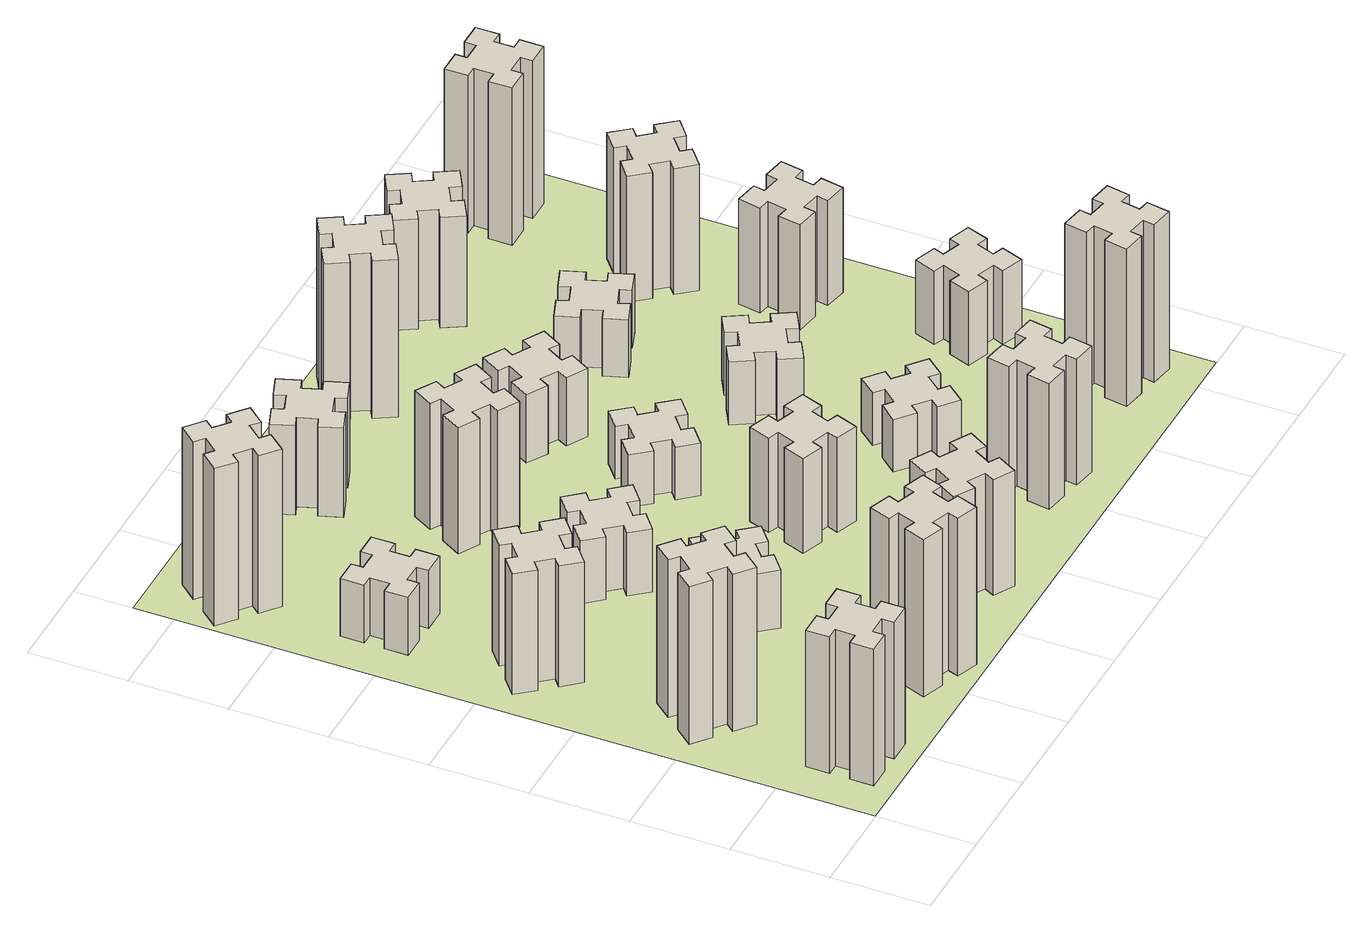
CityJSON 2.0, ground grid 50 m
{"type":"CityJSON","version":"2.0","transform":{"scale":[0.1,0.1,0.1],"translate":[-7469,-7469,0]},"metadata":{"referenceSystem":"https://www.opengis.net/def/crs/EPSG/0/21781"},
"CityObjects":{
"building1":{"type":"Building","attributes":{"class":"1000","function":"1000","usage":"1000","yearOfConstruction":2016,"roofType":"1000","measuredHeight":78,"storeysAboveGround":30,"storeysBelowGround":0},"geometry":[{"type":"Solid","lod":"1","boundaries":[[[[0,1,2,3,4,5,6,7,8,9,10,11,12,13,14,15,16,17,18,19]],[[17,16,20,21]],[[16,15,22,20]],[[15,14,23,22]],[[14,13,24,23]],[[13,12,25,24]],[[12,11,26,25]],[[11,10,27,26]],[[10,9,28,27]],[[9,8,29,28]],[[8,7,30,29]],[[7,6,31,30]],[[6,5,32,31]],[[5,4,33,32]],[[4,3,34,33]],[[3,2,35,34]],[[2,1,36,35]],[[1,0,37,36]],[[0,19,38,37]],[[19,18,39,38]],[[18,17,21,39]],[[24,25,26,27,28,29,30,31,32,33,34,35,36,37,38,39,21,20,22,23]]]]}]},
"building2":{"type":"Building","attributes":{"class":"1000","function":"1000","usage":"1000","yearOfConstruction":2016,"roofType":"1000","measuredHeight":90,"storeysAboveGround":30,"storeysBelowGround":0},"geometry":[{"type":"Solid","lod":"1","boundaries":[[[[40,41,42,43,44,45,46,47,48,49,50,51,52,53,54,55,56,57,58,59]],[[57,56,60,61]],[[56,55,62,60]],[[55,54,63,62]],[[54,53,64,63]],[[53,52,65,64]],[[52,51,66,65]],[[51,50,67,66]],[[50,49,68,67]],[[49,48,69,68]],[[48,47,70,69]],[[47,46,71,70]],[[46,45,72,71]],[[45,44,73,72]],[[44,43,74,73]],[[43,42,75,74]],[[42,41,76,75]],[[41,40,77,76]],[[40,59,78,77]],[[59,58,79,78]],[[58,57,61,79]],[[64,65,66,67,68,69,70,71,72,73,74,75,76,77,78,79,61,60,62,63]]]]}]},
"building3":{"type":"Building","attributes":{"class":"1000","function":"1000","usage":"1000","yearOfConstruction":2016,"roofType":"1000","measuredHeight":69,"storeysAboveGround":30,"storeysBelowGround":0},"geometry":[{"type":"Solid","lod":"1","boundaries":[[[[80,81,82,83,84,85,86,87,88,89,90,91,92,93,94,95,96,97,98,99]],[[97,96,100,101]],[[96,95,102,100]],[[95,94,103,102]],[[94,93,104,103]],[[93,92,105,104]],[[92,91,106,105]],[[91,90,107,106]],[[90,89,108,107]],[[89,88,109,108]],[[88,87,110,109]],[[87,86,111,110]],[[86,85,112,111]],[[85,84,113,112]],[[84,83,114,113]],[[83,82,115,114]],[[82,81,116,115]],[[81,80,117,116]],[[80,99,118,117]],[[99,98,119,118]],[[98,97,101,119]],[[104,105,106,107,108,109,110,111,112,113,114,115,116,117,118,119,101,100,102,103]]]]}]},
"building4":{"type":"Building","attributes":{"class":"1000","function":"1000","usage":"1000","yearOfConstruction":2016,"roofType":"1000","measuredHeight":33,"storeysAboveGround":30,"storeysBelowGround":0},"geometry":[{"type":"Solid","lod":"1","boundaries":[[[[120,121,122,123,124,125,126,127,128,129,130,131,132,133,134,135,136,137,138,139]],[[137,136,140,141]],[[136,135,142,140]],[[135,134,143,142]],[[134,133,144,143]],[[133,132,145,144]],[[132,131,146,145]],[[131,130,147,146]],[[130,129,148,147]],[[129,128,149,148]],[[128,127,150,149]],[[127,126,151,150]],[[126,125,152,151]],[[125,124,153,152]],[[124,123,154,153]],[[123,122,155,154]],[[122,121,156,155]],[[121,120,157,156]],[[120,139,158,157]],[[139,138,159,158]],[[138,137,141,159]],[[144,145,146,147,148,149,150,151,152,153,154,155,156,157,158,159,141,140,142,143]]]]}]},
"building5":{"type":"Building","attributes":{"class":"1000","function":"1000","usage":"1000","yearOfConstruction":2016,"roofType":"1000","measuredHeight":90,"storeysAboveGround":30,"storeysBelowGround":0},"geometry":[{"type":"Solid","lod":"1","boundaries":[[[[160,161,162,163,164,165,166,167,168,169,170,171,172,173,174,175,176,177,178,179]],[[177,176,180,181]],[[176,175,182,180]],[[175,174,183,182]],[[174,173,184,183]],[[173,172,185,184]],[[172,171,186,185]],[[171,170,187,186]],[[170,169,188,187]],[[169,168,189,188]],[[168,167,190,189]],[[167,166,191,190]],[[166,165,192,191]],[[165,164,193,192]],[[164,163,194,193]],[[163,162,195,194]],[[162,161,196,195]],[[161,160,197,196]],[[160,179,198,197]],[[179,178,199,198]],[[178,177,181,199]],[[184,185,186,187,188,189,190,191,192,193,194,195,196,197,198,199,181,180,182,183]]]]}]},
"building6":{"type":"Building","attributes":{"class":"1000","function":"1000","usage":"1000","yearOfConstruction":2016,"roofType":"1000","measuredHeight":90,"storeysAboveGround":30,"storeysBelowGround":0},"geometry":[{"type":"Solid","lod":"1","boundaries":[[[[200,201,202,203,204,205,206,207,208,209,210,211,212,213,214,215,216,217,218,219]],[[217,216,220,221]],[[216,215,222,220]],[[215,214,223,222]],[[214,213,224,223]],[[213,212,225,224]],[[212,211,226,225]],[[211,210,227,226]],[[210,209,228,227]],[[209,208,229,228]],[[208,207,230,229]],[[207,206,231,230]],[[206,205,232,231]],[[205,204,233,232]],[[204,203,234,233]],[[203,202,235,234]],[[202,201,236,235]],[[201,200,237,236]],[[200,219,238,237]],[[219,218,239,238]],[[218,217,221,239]],[[224,225,226,227,228,229,230,231,232,233,234,235,236,237,238,239,221,220,222,223]]]]}]},
"building7":{"type":"Building","attributes":{"class":"1000","function":"1000","usage":"1000","yearOfConstruction":2016,"roofType":"1000","measuredHeight":33,"storeysAboveGround":30,"storeysBelowGround":0},"geometry":[{"type":"Solid","lod":"1","boundaries":[[[[240,241,242,243,244,245,246,247,248,249,250,251,252,253,254,255,256,257,258,259]],[[257,256,260,261]],[[256,255,262,260]],[[255,254,263,262]],[[254,253,264,263]],[[253,252,265,264]],[[252,251,266,265]],[[251,250,267,266]],[[250,249,268,267]],[[249,248,269,268]],[[248,247,270,269]],[[247,246,271,270]],[[246,245,272,271]],[[245,244,273,272]],[[244,243,274,273]],[[243,242,275,274]],[[242,241,276,275]],[[241,240,277,276]],[[240,259,278,277]],[[259,258,279,278]],[[258,257,261,279]],[[264,265,266,267,268,269,270,271,272,273,274,275,276,277,278,279,261,260,262,263]]]]}]},
"building8":{"type":"Building","attributes":{"class":"1000","function":"1000","usage":"1000","yearOfConstruction":2016,"roofType":"1000","measuredHeight":36,"storeysAboveGround":30,"storeysBelowGround":0},"geometry":[{"type":"Solid","lod":"1","boundaries":[[[[280,281,282,283,284,285,286,287,288,289,290,291,292,293,294,295,296,297,298,299]],[[297,296,300,301]],[[296,295,302,300]],[[295,294,303,302]],[[294,293,304,303]],[[293,292,305,304]],[[292,291,306,305]],[[291,290,307,306]],[[290,289,308,307]],[[289,288,309,308]],[[288,287,310,309]],[[287,286,311,310]],[[286,285,312,311]],[[285,284,313,312]],[[284,283,314,313]],[[283,282,315,314]],[[282,281,316,315]],[[281,280,317,316]],[[280,299,318,317]],[[299,298,319,318]],[[298,297,301,319]],[[304,305,306,307,308,309,310,311,312,313,314,315,316,317,318,319,301,300,302,303]]]]}]},
"building9":{"type":"Building","attributes":{"class":"1000","function":"1000","usage":"1000","yearOfConstruction":2016,"roofType":"1000","measuredHeight":66,"storeysAboveGround":30,"storeysBelowGround":0},"geometry":[{"type":"Solid","lod":"1","boundaries":[[[[320,321,322,323,324,325,326,327,328,329,330,331,332,333,334,335,336,337,338,339]],[[337,336,340,341]],[[336,335,342,340]],[[335,334,343,342]],[[334,333,344,343]],[[333,332,345,344]],[[332,331,346,345]],[[331,330,347,346]],[[330,329,348,347]],[[329,328,349,348]],[[328,327,350,349]],[[327,326,351,350]],[[326,325,352,351]],[[325,324,353,352]],[[324,323,354,353]],[[323,322,355,354]],[[322,321,356,355]],[[321,320,357,356]],[[320,339,358,357]],[[339,338,359,358]],[[338,337,341,359]],[[344,345,346,347,348,349,350,351,352,353,354,355,356,357,358,359,341,340,342,343]]]]}]},
"building10":{"type":"Building","attributes":{"class":"1000","function":"1000","usage":"1000","yearOfConstruction":2016,"roofType":"1000","measuredHeight":72,"storeysAboveGround":30,"storeysBelowGround":0},"geometry":[{"type":"Solid","lod":"1","boundaries":[[[[360,361,362,363,364,365,366,367,368,369,370,371,372,373,374,375,376,377,378,379]],[[377,376,380,381]],[[376,375,382,380]],[[375,374,383,382]],[[374,373,384,383]],[[373,372,385,384]],[[372,371,386,385]],[[371,370,387,386]],[[370,369,388,387]],[[369,368,389,388]],[[368,367,390,389]],[[367,366,391,390]],[[366,365,392,391]],[[365,364,393,392]],[[364,363,394,393]],[[363,362,395,394]],[[362,361,396,395]],[[361,360,397,396]],[[360,379,398,397]],[[379,378,399,398]],[[378,377,381,399]],[[384,385,386,387,388,389,390,391,392,393,394,395,396,397,398,399,381,380,382,383]]]]}]},
"building11":{"type":"Building","attributes":{"class":"1000","function":"1000","usage":"1000","yearOfConstruction":2016,"roofType":"1000","measuredHeight":51,"storeysAboveGround":30,"storeysBelowGround":0},"geometry":[{"type":"Solid","lod":"1","boundaries":[[[[400,401,402,403,404,405,406,407,408,409,410,411,412,413,414,415,416,417,418,419]],[[417,416,420,421]],[[416,415,422,420]],[[415,414,423,422]],[[414,413,424,423]],[[413,412,425,424]],[[412,411,426,425]],[[411,410,427,426]],[[410,409,428,427]],[[409,408,429,428]],[[408,407,430,429]],[[407,406,431,430]],[[406,405,432,431]],[[405,404,433,432]],[[404,403,434,433]],[[403,402,435,434]],[[402,401,436,435]],[[401,400,437,436]],[[400,419,438,437]],[[419,418,439,438]],[[418,417,421,439]],[[424,425,426,427,428,429,430,431,432,433,434,435,436,437,438,439,421,420,422,423]]]]}]},
"building12":{"type":"Building","attributes":{"class":"1000","function":"1000","usage":"1000","yearOfConstruction":2016,"roofType":"1000","measuredHeight":54,"storeysAboveGround":30,"storeysBelowGround":0},"geometry":[{"type":"Solid","lod":"1","boundaries":[[[[440,441,442,443,444,445,446,447,448,449,450,451,452,453,454,455,456,457,458,459]],[[457,456,460,461]],[[456,455,462,460]],[[455,454,463,462]],[[454,453,464,463]],[[453,452,465,464]],[[452,451,466,465]],[[451,450,467,466]],[[450,449,468,467]],[[449,448,469,468]],[[448,447,470,469]],[[447,446,471,470]],[[446,445,472,471]],[[445,444,473,472]],[[444,443,474,473]],[[443,442,475,474]],[[442,441,476,475]],[[441,440,477,476]],[[440,459,478,477]],[[459,458,479,478]],[[458,457,461,479]],[[464,465,466,467,468,469,470,471,472,473,474,475,476,477,478,479,461,460,462,463]]]]}]},
"building13":{"type":"Building","attributes":{"class":"1000","function":"1000","usage":"1000","yearOfConstruction":2016,"roofType":"1000","measuredHeight":30,"storeysAboveGround":30,"storeysBelowGround":0},"geometry":[{"type":"Solid","lod":"1","boundaries":[[[[480,481,482,483,484,485,486,487,488,489,490,491,492,493,494,495,496,497,498,499]],[[497,496,500,501]],[[496,495,502,500]],[[495,494,503,502]],[[494,493,504,503]],[[493,492,505,504]],[[492,491,506,505]],[[491,490,507,506]],[[490,489,508,507]],[[489,488,509,508]],[[488,487,510,509]],[[487,486,511,510]],[[486,485,512,511]],[[485,484,513,512]],[[484,483,514,513]],[[483,482,515,514]],[[482,481,516,515]],[[481,480,517,516]],[[480,499,518,517]],[[499,498,519,518]],[[498,497,501,519]],[[504,505,506,507,508,509,510,511,512,513,514,515,516,517,518,519,501,500,502,503]]]]}]},
"building14":{"type":"Building","attributes":{"class":"1000","function":"1000","usage":"1000","yearOfConstruction":2016,"roofType":"1000","measuredHeight":72,"storeysAboveGround":30,"storeysBelowGround":0},"geometry":[{"type":"Solid","lod":"1","boundaries":[[[[520,521,522,523,524,525,526,527,528,529,530,531,532,533,534,535,536,537,538,539]],[[537,536,540,541]],[[536,535,542,540]],[[535,534,543,542]],[[534,533,544,543]],[[533,532,545,544]],[[532,531,546,545]],[[531,530,547,546]],[[530,529,548,547]],[[529,528,549,548]],[[528,527,550,549]],[[527,526,551,550]],[[526,525,552,551]],[[525,524,553,552]],[[524,523,554,553]],[[523,522,555,554]],[[522,521,556,555]],[[521,520,557,556]],[[520,539,558,557]],[[539,538,559,558]],[[538,537,541,559]],[[544,545,546,547,548,549,550,551,552,553,554,555,556,557,558,559,541,540,542,543]]]]}]},
"building15":{"type":"Building","attributes":{"class":"1000","function":"1000","usage":"1000","yearOfConstruction":2016,"roofType":"1000","measuredHeight":39,"storeysAboveGround":30,"storeysBelowGround":0},"geometry":[{"type":"Solid","lod":"1","boundaries":[[[[560,561,562,563,564,565,566,567,568,569,570,571,572,573,574,575,576,577,578,579]],[[577,576,580,581]],[[576,575,582,580]],[[575,574,583,582]],[[574,573,584,583]],[[573,572,585,584]],[[572,571,586,585]],[[571,570,587,586]],[[570,569,588,587]],[[569,568,589,588]],[[568,567,590,589]],[[567,566,591,590]],[[566,565,592,591]],[[565,564,593,592]],[[564,563,594,593]],[[563,562,595,594]],[[562,561,596,595]],[[561,560,597,596]],[[560,579,598,597]],[[579,578,599,598]],[[578,577,581,599]],[[584,585,586,587,588,589,590,591,592,593,594,595,596,597,598,599,581,580,582,583]]]]}]},
"building16":{"type":"Building","attributes":{"class":"1000","function":"1000","usage":"1000","yearOfConstruction":2016,"roofType":"1000","measuredHeight":90,"storeysAboveGround":30,"storeysBelowGround":0},"geometry":[{"type":"Solid","lod":"1","boundaries":[[[[600,601,602,603,604,605,606,607,608,609,610,611,612,613,614,615,616,617,618,619]],[[617,616,620,621]],[[616,615,622,620]],[[615,614,623,622]],[[614,613,624,623]],[[613,612,625,624]],[[612,611,626,625]],[[611,610,627,626]],[[610,609,628,627]],[[609,608,629,628]],[[608,607,630,629]],[[607,606,631,630]],[[606,605,632,631]],[[605,604,633,632]],[[604,603,634,633]],[[603,602,635,634]],[[602,601,636,635]],[[601,600,637,636]],[[600,619,638,637]],[[619,618,639,638]],[[618,617,621,639]],[[624,625,626,627,628,629,630,631,632,633,634,635,636,637,638,639,621,620,622,623]]]]}]},
"building17":{"type":"Building","attributes":{"class":"1000","function":"1000","usage":"1000","yearOfConstruction":2016,"roofType":"1000","measuredHeight":30,"storeysAboveGround":30,"storeysBelowGround":0},"geometry":[{"type":"Solid","lod":"1","boundaries":[[[[640,641,642,643,644,645,646,647,648,649,650,651,652,653,654,655,656,657,658,659]],[[657,656,660,661]],[[656,655,662,660]],[[655,654,663,662]],[[654,653,664,663]],[[653,652,665,664]],[[652,651,666,665]],[[651,650,667,666]],[[650,649,668,667]],[[649,648,669,668]],[[648,647,670,669]],[[647,646,671,670]],[[646,645,672,671]],[[645,644,673,672]],[[644,643,674,673]],[[643,642,675,674]],[[642,641,676,675]],[[641,640,677,676]],[[640,659,678,677]],[[659,658,679,678]],[[658,657,661,679]],[[664,665,666,667,668,669,670,671,672,673,674,675,676,677,678,679,661,660,662,663]]]]}]},
"building18":{"type":"Building","attributes":{"class":"1000","function":"1000","usage":"1000","yearOfConstruction":2016,"roofType":"1000","measuredHeight":36,"storeysAboveGround":30,"storeysBelowGround":0},"geometry":[{"type":"Solid","lod":"1","boundaries":[[[[680,681,682,683,684,685,686,687,688,689,690,691,692,693,694,695,696,697,698,699]],[[697,696,700,701]],[[696,695,702,700]],[[695,694,703,702]],[[694,693,704,703]],[[693,692,705,704]],[[692,691,706,705]],[[691,690,707,706]],[[690,689,708,707]],[[689,688,709,708]],[[688,687,710,709]],[[687,686,711,710]],[[686,685,712,711]],[[685,684,713,712]],[[684,683,714,713]],[[683,682,715,714]],[[682,681,716,715]],[[681,680,717,716]],[[680,699,718,717]],[[699,698,719,718]],[[698,697,701,719]],[[704,705,706,707,708,709,710,711,712,713,714,715,716,717,718,719,701,700,702,703]]]]}]},
"building19":{"type":"Building","attributes":{"class":"1000","function":"1000","usage":"1000","yearOfConstruction":2016,"roofType":"1000","measuredHeight":33,"storeysAboveGround":30,"storeysBelowGround":0},"geometry":[{"type":"Solid","lod":"1","boundaries":[[[[720,721,722,723,724,725,726,727,728,729,730,731,732,733,734,735,736,737,738,739]],[[737,736,740,741]],[[736,735,742,740]],[[735,734,743,742]],[[734,733,744,743]],[[733,732,745,744]],[[732,731,746,745]],[[731,730,747,746]],[[730,729,748,747]],[[729,728,749,748]],[[728,727,750,749]],[[727,726,751,750]],[[726,725,752,751]],[[725,724,753,752]],[[724,723,754,753]],[[723,722,755,754]],[[722,721,756,755]],[[721,720,757,756]],[[720,739,758,757]],[[739,738,759,758]],[[738,737,741,759]],[[744,745,746,747,748,749,750,751,752,753,754,755,756,757,758,759,741,740,742,743]]]]}]},
"building20":{"type":"Building","attributes":{"class":"1000","function":"1000","usage":"1000","yearOfConstruction":2016,"roofType":"1000","measuredHeight":90,"storeysAboveGround":30,"storeysBelowGround":0},"geometry":[{"type":"Solid","lod":"1","boundaries":[[[[760,761,762,763,764,765,766,767,768,769,770,771,772,773,774,775,776,777,778,779]],[[777,776,780,781]],[[776,775,782,780]],[[775,774,783,782]],[[774,773,784,783]],[[773,772,785,784]],[[772,771,786,785]],[[771,770,787,786]],[[770,769,788,787]],[[769,768,789,788]],[[768,767,790,789]],[[767,766,791,790]],[[766,765,792,791]],[[765,764,793,792]],[[764,763,794,793]],[[763,762,795,794]],[[762,761,796,795]],[[761,760,797,796]],[[760,779,798,797]],[[779,778,799,798]],[[778,777,781,799]],[[784,785,786,787,788,789,790,791,792,793,794,795,796,797,798,799,781,780,782,783]]]]}]},
"building21":{"type":"Building","attributes":{"class":"1000","function":"1000","usage":"1000","yearOfConstruction":2016,"roofType":"1000","measuredHeight":63,"storeysAboveGround":30,"storeysBelowGround":0},"geometry":[{"type":"Solid","lod":"1","boundaries":[[[[800,801,802,803,804,805,806,807,808,809,810,811,812,813,814,815,816,817,818,819]],[[817,816,820,821]],[[816,815,822,820]],[[815,814,823,822]],[[814,813,824,823]],[[813,812,825,824]],[[812,811,826,825]],[[811,810,827,826]],[[810,809,828,827]],[[809,808,829,828]],[[808,807,830,829]],[[807,806,831,830]],[[806,805,832,831]],[[805,804,833,832]],[[804,803,834,833]],[[803,802,835,834]],[[802,801,836,835]],[[801,800,837,836]],[[800,819,838,837]],[[819,818,839,838]],[[818,817,821,839]],[[824,825,826,827,828,829,830,831,832,833,834,835,836,837,838,839,821,820,822,823]]]]}]},
"building22":{"type":"Building","attributes":{"class":"1000","function":"1000","usage":"1000","yearOfConstruction":2016,"roofType":"1000","measuredHeight":42,"storeysAboveGround":30,"storeysBelowGround":0},"geometry":[{"type":"Solid","lod":"1","boundaries":[[[[840,841,842,843,844,845,846,847,848,849,850,851,852,853,854,855,856,857,858,859]],[[857,856,860,861]],[[856,855,862,860]],[[855,854,863,862]],[[854,853,864,863]],[[853,852,865,864]],[[852,851,866,865]],[[851,850,867,866]],[[850,849,868,867]],[[849,848,869,868]],[[848,847,870,869]],[[847,846,871,870]],[[846,845,872,871]],[[845,844,873,872]],[[844,843,874,873]],[[843,842,875,874]],[[842,841,876,875]],[[841,840,877,876]],[[840,859,878,877]],[[859,858,879,878]],[[858,857,861,879]],[[864,865,866,867,868,869,870,871,872,873,874,875,876,877,878,879,861,860,862,863]]]]}]},
"building23":{"type":"Building","attributes":{"class":"1000","function":"1000","usage":"1000","yearOfConstruction":2016,"roofType":"1000","measuredHeight":60,"storeysAboveGround":30,"storeysBelowGround":0},"geometry":[{"type":"Solid","lod":"1","boundaries":[[[[880,881,882,883,884,885,886,887,888,889,890,891,892,893,894,895,896,897,898,899]],[[897,896,900,901]],[[896,895,902,900]],[[895,894,903,902]],[[894,893,904,903]],[[893,892,905,904]],[[892,891,906,905]],[[891,890,907,906]],[[890,889,908,907]],[[889,888,909,908]],[[888,887,910,909]],[[887,886,911,910]],[[886,885,912,911]],[[885,884,913,912]],[[884,883,914,913]],[[883,882,915,914]],[[882,881,916,915]],[[881,880,917,916]],[[880,899,918,917]],[[899,898,919,918]],[[898,897,901,919]],[[904,905,906,907,908,909,910,911,912,913,914,915,916,917,918,919,901,900,902,903]]]]}]},
"building24":{"type":"Building","attributes":{"class":"1000","function":"1000","usage":"1000","yearOfConstruction":2016,"roofType":"1000","measuredHeight":72,"storeysAboveGround":30,"storeysBelowGround":0},"geometry":[{"type":"Solid","lod":"1","boundaries":[[[[920,921,922,923,924,925,926,927,928,929,930,931,932,933,934,935,936,937,938,939]],[[937,936,940,941]],[[936,935,942,940]],[[935,934,943,942]],[[934,933,944,943]],[[933,932,945,944]],[[932,931,946,945]],[[931,930,947,946]],[[930,929,948,947]],[[929,928,949,948]],[[928,927,950,949]],[[927,926,951,950]],[[926,925,952,951]],[[925,924,953,952]],[[924,923,954,953]],[[923,922,955,954]],[[922,921,956,955]],[[921,920,957,956]],[[920,939,958,957]],[[939,938,959,958]],[[938,937,941,959]],[[944,945,946,947,948,949,950,951,952,953,954,955,956,957,958,959,941,940,942,943]]]]}]},
"building25":{"type":"Building","attributes":{"class":"1000","function":"1000","usage":"1000","yearOfConstruction":2016,"roofType":"1000","measuredHeight":90,"storeysAboveGround":30,"storeysBelowGround":0},"geometry":[{"type":"Solid","lod":"1","boundaries":[[[[960,961,962,963,964,965,966,967,968,969,970,971,972,973,974,975,976,977,978,979]],[[977,976,980,981]],[[976,975,982,980]],[[975,974,983,982]],[[974,973,984,983]],[[973,972,985,984]],[[972,971,986,985]],[[971,970,987,986]],[[970,969,988,987]],[[969,968,989,988]],[[968,967,990,989]],[[967,966,991,990]],[[966,965,992,991]],[[965,964,993,992]],[[964,963,994,993]],[[963,962,995,994]],[[962,961,996,995]],[[961,960,997,996]],[[960,979,998,997]],[[979,978,999,998]],[[978,977,981,999]],[[984,985,986,987,988,989,990,991,992,993,994,995,996,997,998,999,981,980,982,983]]]]}]},
"landuse1":{"type":"LandUse","attributes":{"name":"plot1","function":"1010"},"geometry":[{"type":"MultiSurface","lod":"1","boundaries":[[[1000,1001,1002,1003]]]}]}
},
"vertices":[
[265,325,0],[265,225,0],[205,225,0],[205,105,0],[325,105,0],[325,165,0],[425,165,0],[425,105,0],[545,105,0],[545,225,0],[485,225,0],[485,325,0],[545,325,0],[545,445,0],[425,445,0],[425,385,0],[325,385,0],[325,445,0],[205,445,0],[205,325,0],[325,385,780],[325,445,780],[425,385,780],[425,445,780],[545,445,780],[545,325,780],[485,325,780],[485,225,780],[545,225,780],[545,105,780],[425,105,780],[425,165,780],[325,165,780],[325,105,780],[205,105,780],[205,225,780],[265,225,780],[265,325,780],[205,325,780],[205,445,780],
[484,1067,0],[408,1132,0],[446,1178,0],[354,1255,0],[277,1163,0],[323,1124,0],[259,1048,0],[213,1086,0],[136,994,0],[228,917,0],[266,963,0],[343,899,0],[304,853,0],[396,776,0],[473,868,0],[427,906,0],[492,983,0],[538,944,0],[615,1036,0],[523,1113,0],[492,983,900],[538,944,900],[427,906,900],[473,868,900],[396,776,900],[304,853,900],[343,899,900],[266,963,900],[228,917,900],[136,994,900],[213,1086,900],[259,1048,900],[323,1124,900],[277,1163,900],[354,1255,900],[446,1178,900],[408,1132,900],[484,1067,900],[523,1113,900],[615,1036,900],
[492,1888,0],[427,1964,0],[473,2003,0],[396,2095,0],[304,2018,0],[343,1972,0],[266,1907,0],[228,1953,0],[136,1876,0],[213,1784,0],[259,1823,0],[323,1746,0],[277,1708,0],[354,1616,0],[446,1693,0],[408,1739,0],[484,1803,0],[523,1757,0],[615,1834,0],[538,1926,0],[484,1803,690],[523,1757,690],[408,1739,690],[446,1693,690],[354,1616,690],[277,1708,690],[323,1746,690],[259,1823,690],[213,1784,690],[136,1876,690],[228,1953,690],[266,1907,690],[343,1972,690],[304,2018,690],[396,2095,690],[473,2003,690],[427,1964,690],[492,1888,690],[538,1926,690],[615,1834,690],
[485,2545,0],[485,2645,0],[545,2645,0],[545,2765,0],[425,2765,0],[425,2705,0],[325,2705,0],[325,2765,0],[205,2765,0],[205,2645,0],[265,2645,0],[265,2545,0],[205,2545,0],[205,2425,0],[325,2425,0],[325,2485,0],[425,2485,0],[425,2425,0],[545,2425,0],[545,2545,0],[425,2485,330],[425,2425,330],[325,2485,330],[325,2425,330],[205,2425,330],[205,2545,330],[265,2545,330],[265,2645,330],[205,2645,330],[205,2765,330],[325,2765,330],[325,2705,330],[425,2705,330],[425,2765,330],[545,2765,330],[545,2645,330],[485,2645,330],[485,2545,330],[545,2545,330],[545,2425,330],
[1029,360,0],[995,266,0],[939,287,0],[897,174,0],[1010,133,0],[1031,189,0],[1125,155,0],[1104,99,0],[1217,57,0],[1258,170,0],[1202,191,0],[1236,285,0],[1292,264,0],[1333,377,0],[1220,418,0],[1200,362,0],[1106,396,0],[1127,452,0],[1014,493,0],[973,380,0],[1106,396,900],[1127,452,900],[1200,362,900],[1220,418,900],[1333,377,900],[1292,264,900],[1236,285,900],[1202,191,900],[1258,170,900],[1217,57,900],[1104,99,900],[1125,155,900],[1031,189,900],[1010,133,900],[897,174,900],[939,287,900],[995,266,900],[1029,360,900],[973,380,900],[1014,493,900],
[384,3387,0],[308,3452,0],[346,3498,0],[254,3575,0],[177,3483,0],[223,3444,0],[159,3368,0],[113,3406,0],[36,3314,0],[128,3237,0],[166,3283,0],[243,3219,0],[204,3173,0],[296,3096,0],[373,3188,0],[327,3226,0],[392,3303,0],[438,3264,0],[515,3356,0],[423,3433,0],[392,3303,900],[438,3264,900],[327,3226,900],[373,3188,900],[296,3096,900],[204,3173,900],[243,3219,900],[166,3283,900],[128,3237,900],[36,3314,900],[113,3406,900],[159,3368,900],[223,3444,900],[177,3483,900],[254,3575,900],[346,3498,900],[308,3452,900],[384,3387,900],[423,3433,900],[515,3356,900],
[1083,1332,0],[1006,1267,0],[968,1313,0],[876,1236,0],[953,1144,0],[999,1183,0],[1063,1106,0],[1017,1068,0],[1094,976,0],[1186,1053,0],[1148,1099,0],[1224,1163,0],[1263,1117,0],[1355,1194,0],[1278,1286,0],[1232,1248,0],[1167,1324,0],[1213,1363,0],[1136,1455,0],[1044,1378,0],[1167,1324,330],[1213,1363,330],[1232,1248,330],[1278,1286,330],[1355,1194,330],[1263,1117,330],[1224,1163,330],[1148,1099,330],[1186,1053,330],[1094,976,330],[1017,1068,330],[1063,1106,330],[999,1183,330],[953,1144,330],[876,1236,330],[968,1313,330],[1006,1267,330],[1083,1332,330],[1044,1378,330],[1136,1455,330],
[1083,1972,0],[1006,1907,0],[968,1953,0],[876,1876,0],[953,1784,0],[999,1823,0],[1063,1746,0],[1017,1708,0],[1094,1616,0],[1186,1693,0],[1148,1739,0],[1224,1803,0],[1263,1757,0],[1355,1834,0],[1278,1926,0],[1232,1888,0],[1167,1964,0],[1213,2003,0],[1136,2095,0],[1044,2018,0],[1167,1964,360],[1213,2003,360],[1232,1888,360],[1278,1926,360],[1355,1834,360],[1263,1757,360],[1224,1803,360],[1148,1739,360],[1186,1693,360],[1094,1616,360],[1017,1708,360],[1063,1746,360],[999,1823,360],[953,1784,360],[876,1876,360],[968,1953,360],[1006,1907,360],[1083,1972,360],[1044,2018,360],[1136,2095,360],
[1657,305,0],[1744,255,0],[1714,203,0],[1818,143,0],[1878,247,0],[1826,277,0],[1876,364,0],[1928,334,0],[1988,438,0],[1884,498,0],[1854,446,0],[1767,496,0],[1797,548,0],[1693,608,0],[1633,504,0],[1685,474,0],[1635,387,0],[1583,417,0],[1523,313,0],[1627,253,0],[1635,387,660],[1583,417,660],[1685,474,660],[1633,504,660],[1693,608,660],[1797,548,660],[1767,496,660],[1854,446,660],[1884,498,660],[1988,438,660],[1928,334,660],[1876,364,660],[1826,277,660],[1878,247,660],[1818,143,660],[1714,203,660],[1744,255,660],[1657,305,660],[1627,253,660],[1523,313,660],
[1314,2666,0],[1227,2716,0],[1257,2768,0],[1153,2828,0],[1093,2724,0],[1145,2694,0],[1095,2607,0],[1043,2637,0],[983,2533,0],[1087,2473,0],[1117,2525,0],[1204,2475,0],[1174,2423,0],[1278,2363,0],[1338,2467,0],[1286,2497,0],[1336,2584,0],[1388,2554,0],[1448,2658,0],[1344,2718,0],[1336,2584,720],[1388,2554,720],[1286,2497,720],[1338,2467,720],[1278,2363,720],[1174,2423,720],[1204,2475,720],[1117,2525,720],[1087,2473,720],[983,2533,720],[1043,2637,720],[1095,2607,720],[1145,2694,720],[1093,2724,720],[1153,2828,720],[1257,2768,720],[1227,2716,720],[1314,2666,720],[1344,2718,720],[1448,2658,720],
[1125,3456,0],[1031,3422,0],[1010,3478,0],[897,3437,0],[939,3324,0],[995,3345,0],[1029,3251,0],[973,3230,0],[1014,3117,0],[1127,3159,0],[1106,3215,0],[1200,3249,0],[1220,3193,0],[1333,3234,0],[1292,3347,0],[1236,3326,0],[1202,3420,0],[1258,3440,0],[1217,3553,0],[1104,3512,0],[1202,3420,510],[1258,3440,510],[1236,3326,510],[1292,3347,510],[1333,3234,510],[1220,3193,510],[1200,3249,510],[1106,3215,510],[1127,3159,510],[1014,3117,510],[973,3230,510],[1029,3251,510],[995,3345,510],[939,3324,510],[897,3437,510],[1010,3478,510],[1031,3422,510],[1125,3456,510],[1104,3512,510],[1217,3553,510],
[1769,1300,0],[1735,1206,0],[1679,1227,0],[1637,1114,0],[1750,1073,0],[1771,1129,0],[1865,1095,0],[1844,1039,0],[1957,997,0],[1998,1110,0],[1942,1131,0],[1976,1225,0],[2032,1204,0],[2073,1317,0],[1960,1358,0],[1940,1302,0],[1846,1336,0],[1867,1392,0],[1754,1433,0],[1713,1320,0],[1846,1336,540],[1867,1392,540],[1940,1302,540],[1960,1358,540],[2073,1317,540],[2032,1204,540],[1976,1225,540],[1942,1131,540],[1998,1110,540],[1957,997,540],[1844,1039,540],[1865,1095,540],[1771,1129,540],[1750,1073,540],[1637,1114,540],[1679,1227,540],[1735,1206,540],[1769,1300,540],[1713,1320,540],[1754,1433,540],
[1972,1988,0],[1907,2064,0],[1953,2103,0],[1876,2195,0],[1784,2118,0],[1823,2072,0],[1746,2007,0],[1708,2053,0],[1616,1976,0],[1693,1884,0],[1739,1923,0],[1803,1846,0],[1757,1808,0],[1834,1716,0],[1926,1793,0],[1888,1839,0],[1964,1903,0],[2003,1857,0],[2095,1934,0],[2018,2026,0],[1964,1903,300],[2003,1857,300],[1888,1839,300],[1926,1793,300],[1834,1716,300],[1757,1808,300],[1803,1846,300],[1739,1923,300],[1693,1884,300],[1616,1976,300],[1708,2053,300],[1746,2007,300],[1823,2072,300],[1784,2118,300],[1876,2195,300],[1953,2103,300],[1907,2064,300],[1972,1988,300],[2018,2026,300],[2095,1934,300],
[2496,444,0],[2478,345,0],[2419,356,0],[2398,237,0],[2517,217,0],[2527,276,0],[2625,258,0],[2615,199,0],[2733,178,0],[2754,297,0],[2695,307,0],[2712,405,0],[2771,395,0],[2792,513,0],[2674,534,0],[2664,475,0],[2565,492,0],[2576,551,0],[2457,572,0],[2437,454,0],[2565,492,720],[2576,551,720],[2664,475,720],[2674,534,720],[2792,513,720],[2771,395,720],[2712,405,720],[2695,307,720],[2754,297,720],[2733,178,720],[2615,199,720],[2625,258,720],[2527,276,720],[2517,217,720],[2398,237,720],[2419,356,720],[2478,345,720],[2496,444,720],[2437,454,720],[2457,572,720],
[2026,2497,0],[2076,2584,0],[2128,2554,0],[2188,2658,0],[2084,2718,0],[2054,2666,0],[1967,2716,0],[1997,2768,0],[1893,2828,0],[1833,2724,0],[1885,2694,0],[1835,2607,0],[1783,2637,0],[1723,2533,0],[1827,2473,0],[1857,2525,0],[1944,2475,0],[1914,2423,0],[2018,2363,0],[2078,2467,0],[1944,2475,390],[1914,2423,390],[1857,2525,390],[1827,2473,390],[1723,2533,390],[1783,2637,390],[1835,2607,390],[1885,2694,390],[1833,2724,390],[1893,2828,390],[1997,2768,390],[1967,2716,390],[2054,2666,390],[2084,2718,390],[2188,2658,390],[2128,2554,390],[2076,2584,390],[2026,2497,390],[2078,2467,390],[2018,2363,390],
[1844,3556,0],[1757,3506,0],[1727,3558,0],[1623,3498,0],[1683,3394,0],[1735,3424,0],[1785,3337,0],[1733,3307,0],[1793,3203,0],[1897,3263,0],[1867,3315,0],[1954,3365,0],[1984,3313,0],[2088,3373,0],[2028,3477,0],[1976,3447,0],[1926,3534,0],[1978,3564,0],[1918,3668,0],[1814,3608,0],[1926,3534,900],[1978,3564,900],[1976,3447,900],[2028,3477,900],[2088,3373,900],[1984,3313,900],[1954,3365,900],[1867,3315,900],[1897,3263,900],[1793,3203,900],[1733,3307,900],[1785,3337,900],[1735,3424,900],[1683,3394,900],[1623,3498,900],[1727,3558,900],[1757,3506,900],[1844,3556,900],[1814,3608,900],[1918,3668,900],
[2647,906,0],[2712,983,0],[2758,944,0],[2835,1036,0],[2743,1113,0],[2704,1067,0],[2628,1132,0],[2666,1178,0],[2574,1255,0],[2497,1163,0],[2543,1124,0],[2479,1048,0],[2433,1086,0],[2356,994,0],[2448,917,0],[2486,963,0],[2563,899,0],[2524,853,0],[2616,776,0],[2693,868,0],[2563,899,300],[2524,853,300],[2486,963,300],[2448,917,300],[2356,994,300],[2433,1086,300],[2479,1048,300],[2543,1124,300],[2497,1163,300],[2574,1255,300],[2666,1178,300],[2628,1132,300],[2704,1067,300],[2743,1113,300],[2835,1036,300],[2758,944,300],[2712,983,300],[2647,906,300],[2693,868,300],[2616,776,300],
[2475,1744,0],[2525,1657,0],[2473,1627,0],[2533,1523,0],[2637,1583,0],[2607,1635,0],[2694,1685,0],[2724,1633,0],[2828,1693,0],[2768,1797,0],[2716,1767,0],[2666,1854,0],[2718,1884,0],[2658,1988,0],[2554,1928,0],[2584,1876,0],[2497,1826,0],[2467,1878,0],[2363,1818,0],[2423,1714,0],[2497,1826,360],[2467,1878,360],[2584,1876,360],[2554,1928,360],[2658,1988,360],[2718,1884,360],[2666,1854,360],[2716,1767,360],[2768,1797,360],[2828,1693,360],[2724,1633,360],[2694,1685,360],[2607,1635,360],[2637,1583,360],[2533,1523,360],[2473,1627,360],[2525,1657,360],[2475,1744,360],[2423,1714,360],[2363,1818,360],
[2586,2475,0],[2680,2509,0],[2700,2453,0],[2813,2494,0],[2772,2607,0],[2716,2586,0],[2682,2680,0],[2738,2700,0],[2697,2813,0],[2584,2772,0],[2605,2716,0],[2511,2682,0],[2490,2738,0],[2377,2697,0],[2419,2584,0],[2475,2605,0],[2509,2511,0],[2453,2490,0],[2494,2377,0],[2607,2419,0],[2509,2511,330],[2453,2490,330],[2475,2605,330],[2419,2584,330],[2377,2697,330],[2490,2738,330],[2511,2682,330],[2605,2716,330],[2584,2772,330],[2697,2813,330],[2738,2700,330],[2682,2680,330],[2716,2586,330],[2772,2607,330],[2813,2494,330],[2700,2453,330],[2680,2509,330],[2586,2475,330],[2607,2419,330],[2494,2377,330],
[3504,475,0],[3405,492,0],[3416,551,0],[3297,572,0],[3277,454,0],[3336,444,0],[3318,345,0],[3259,356,0],[3238,237,0],[3357,217,0],[3367,276,0],[3465,258,0],[3455,199,0],[3573,178,0],[3594,297,0],[3535,307,0],[3552,405,0],[3611,395,0],[3632,513,0],[3514,534,0],[3552,405,900],[3611,395,900],[3535,307,900],[3594,297,900],[3573,178,900],[3455,199,900],[3465,258,900],[3367,276,900],[3357,217,900],[3238,237,900],[3259,356,900],[3318,345,900],[3336,444,900],[3277,454,900],[3297,572,900],[3416,551,900],[3405,492,900],[3504,475,900],[3514,534,900],[3632,513,900],
[2716,3447,0],[2666,3534,0],[2718,3564,0],[2658,3668,0],[2554,3608,0],[2584,3556,0],[2497,3506,0],[2467,3558,0],[2363,3498,0],[2423,3394,0],[2475,3424,0],[2525,3337,0],[2473,3307,0],[2533,3203,0],[2637,3263,0],[2607,3315,0],[2694,3365,0],[2724,3313,0],[2828,3373,0],[2768,3477,0],[2694,3365,630],[2724,3313,630],[2607,3315,630],[2637,3263,630],[2533,3203,630],[2473,3307,630],[2525,3337,630],[2475,3424,630],[2423,3394,630],[2363,3498,630],[2467,3558,630],[2497,3506,630],[2584,3556,630],[2554,3608,630],[2658,3668,630],[2718,3564,630],[2666,3534,630],[2716,3447,630],[2768,3477,630],[2828,3373,630],
[3351,1029,0],[3445,995,0],[3424,939,0],[3537,897,0],[3578,1010,0],[3522,1031,0],[3556,1125,0],[3612,1104,0],[3653,1217,0],[3540,1258,0],[3520,1202,0],[3426,1236,0],[3447,1292,0],[3334,1333,0],[3293,1220,0],[3349,1200,0],[3315,1106,0],[3259,1127,0],[3217,1014,0],[3330,973,0],[3315,1106,420],[3259,1127,420],[3349,1200,420],[3293,1220,420],[3334,1333,420],[3447,1292,420],[3426,1236,420],[3520,1202,420],[3540,1258,420],[3653,1217,420],[3612,1104,420],[3556,1125,420],[3522,1031,420],[3578,1010,420],[3537,897,420],[3424,939,420],[3445,995,420],[3351,1029,420],[3330,973,420],[3217,1014,420],
[3236,2024,0],[3218,1925,0],[3159,1936,0],[3138,1817,0],[3257,1797,0],[3267,1856,0],[3365,1838,0],[3355,1779,0],[3473,1758,0],[3494,1877,0],[3435,1887,0],[3452,1985,0],[3511,1975,0],[3532,2093,0],[3414,2114,0],[3404,2055,0],[3305,2072,0],[3316,2131,0],[3197,2152,0],[3177,2034,0],[3305,2072,600],[3316,2131,600],[3404,2055,600],[3414,2114,600],[3532,2093,600],[3511,1975,600],[3452,1985,600],[3435,1887,600],[3494,1877,600],[3473,1758,600],[3355,1779,600],[3365,1838,600],[3267,1856,600],[3257,1797,600],[3138,1817,600],[3159,1936,600],[3218,1925,600],[3236,2024,600],[3177,2034,600],[3197,2152,600],
[3119,2563,0],[3183,2486,0],[3137,2448,0],[3214,2356,0],[3306,2433,0],[3268,2479,0],[3344,2543,0],[3383,2497,0],[3475,2574,0],[3398,2666,0],[3352,2628,0],[3287,2704,0],[3333,2743,0],[3256,2835,0],[3164,2758,0],[3203,2712,0],[3126,2647,0],[3088,2693,0],[2996,2616,0],[3073,2524,0],[3126,2647,720],[3088,2693,720],[3203,2712,720],[3164,2758,720],[3256,2835,720],[3333,2743,720],[3287,2704,720],[3352,2628,720],[3398,2666,720],[3475,2574,720],[3383,2497,720],[3344,2543,720],[3268,2479,720],[3306,2433,720],[3214,2356,720],[3137,2448,720],[3183,2486,720],[3119,2563,720],[3073,2524,720],[2996,2616,720],
[3285,3325,0],[3385,3325,0],[3385,3265,0],[3505,3265,0],[3505,3385,0],[3445,3385,0],[3445,3485,0],[3505,3485,0],[3505,3605,0],[3385,3605,0],[3385,3545,0],[3285,3545,0],[3285,3605,0],[3165,3605,0],[3165,3485,0],[3225,3485,0],[3225,3385,0],[3165,3385,0],[3165,3265,0],[3285,3265,0],[3225,3385,900],[3165,3385,900],[3225,3485,900],[3165,3485,900],[3165,3605,900],[3285,3605,900],[3285,3545,900],[3385,3545,900],[3385,3605,900],[3505,3605,900],[3505,3485,900],[3445,3485,900],[3445,3385,900],[3505,3385,900],[3505,3265,900],[3385,3265,900],[3385,3325,900],[3285,3325,900],[3285,3265,900],[3165,3265,900],
[5,3705,0],[3705,3705,0],[3705,5,0],[5,5,0]
]}
